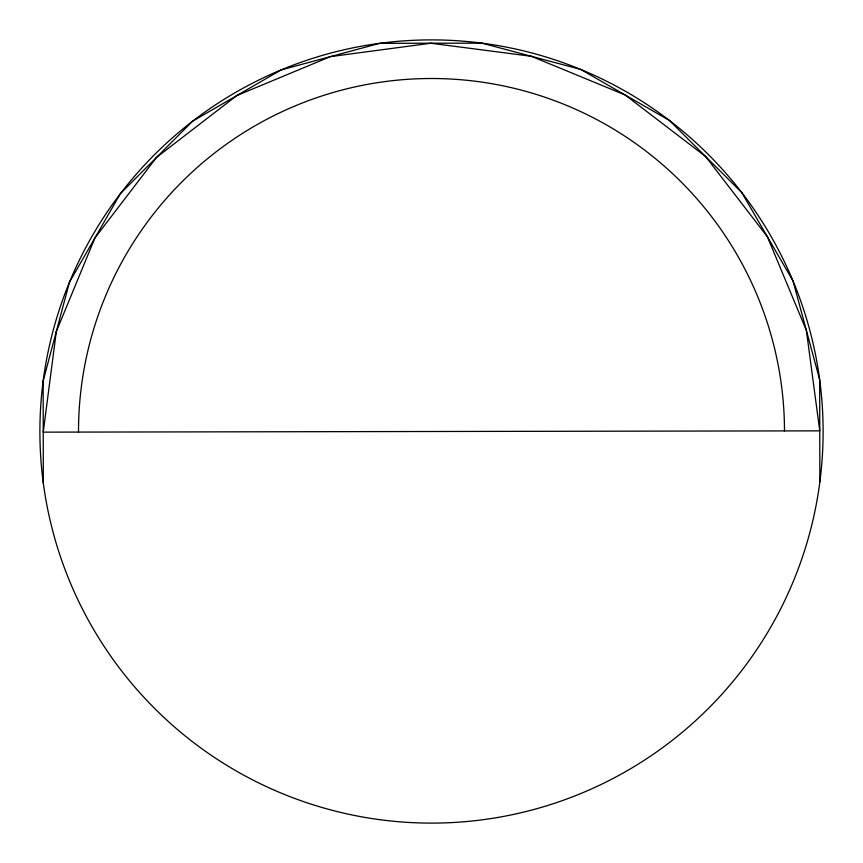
<?xml version="1.0" encoding="UTF-8"?>
<svg xmlns="http://www.w3.org/2000/svg" width="863" height="863" viewBox="0 0 863 863"><rect width="100%" height="100%" fill="white"/><g stroke="black" fill="none" stroke-linecap="round" stroke-linejoin="round"><path stroke-width="1.29" d="M819.85 481.975A391.619 391.619 0 0 0 281.036 69.946A391.619 391.619 0 0 0 193.614 742.579A391.619 391.619 0 0 0 819.85 481.975L819.677 379.742L793.054 281.036L741.792 192.589L669.386 120.421L580.767 69.45L481.975 43.15L379.742 43.323L281.036 69.946L192.589 121.208L120.421 193.614L69.45 282.233L43.15 381.025L43.323 483.258M78.511 432.083A352.989 352.989 0 0 1 430.917 78.511A352.989 352.989 0 0 1 784.489 430.917M56.3 331.629L43.236 432.147L819.764 430.853L806.366 330.389L767.423 236.807L705.589 156.505L625.071 94.93L531.371 56.3L430.853 43.236L330.389 56.634L236.807 95.577L156.505 157.411L94.93 237.929L56.3 331.629"/></g></svg>
